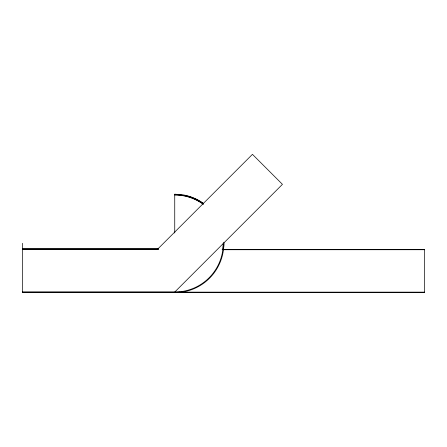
<?xml version="1.0" encoding="UTF-8"?>
<svg xmlns="http://www.w3.org/2000/svg" width="447" height="447" viewBox="0 0 447 447"><rect width="100%" height="100%" fill="white"/><g stroke="black" fill="none" stroke-linecap="round" stroke-linejoin="round"><path stroke-width="0.67" d="M157.165 249.622L252.443 154.344L282.443 184.343L174.738 292.047L22.35 292.047M22.35 248.755L158.73 248.755M22.35 249.013L158.73 249.013M22.35 249.365L158.037 249.365M22.35 249.476L157.847 249.476M222.802 249.476L424.65 249.476L424.65 292.399L22.35 292.399M22.35 249.622L158.037 249.622M222.103 249.733L424.65 249.733M22.35 292.142L424.65 292.142M174.738 194.4L184.32 195.345A49.131 49.131 0 0 1 203.614 203.782M174.738 233.004L174.738 194.143L184.32 195.088A49.131 49.131 0 0 1 203.614 203.525M22.35 243.269L22.35 292.656M223.254 243.269A48.522 48.522 0 0 1 222.841 249.605M174.738 194.752A48.522 48.522 0 0 1 203.256 204.016M223.863 243.269A49.131 49.131 0 0 1 223.444 249.683M179.873 292.131A49.131 49.131 0 0 1 174.738 292.399M223.254 243.526A48.522 48.522 0 0 1 174.738 292.047M174.738 195.009A48.522 48.522 0 0 1 203.256 204.273M223.846 242.24A49.131 49.131 0 0 1 174.738 292.656"/></g></svg>
